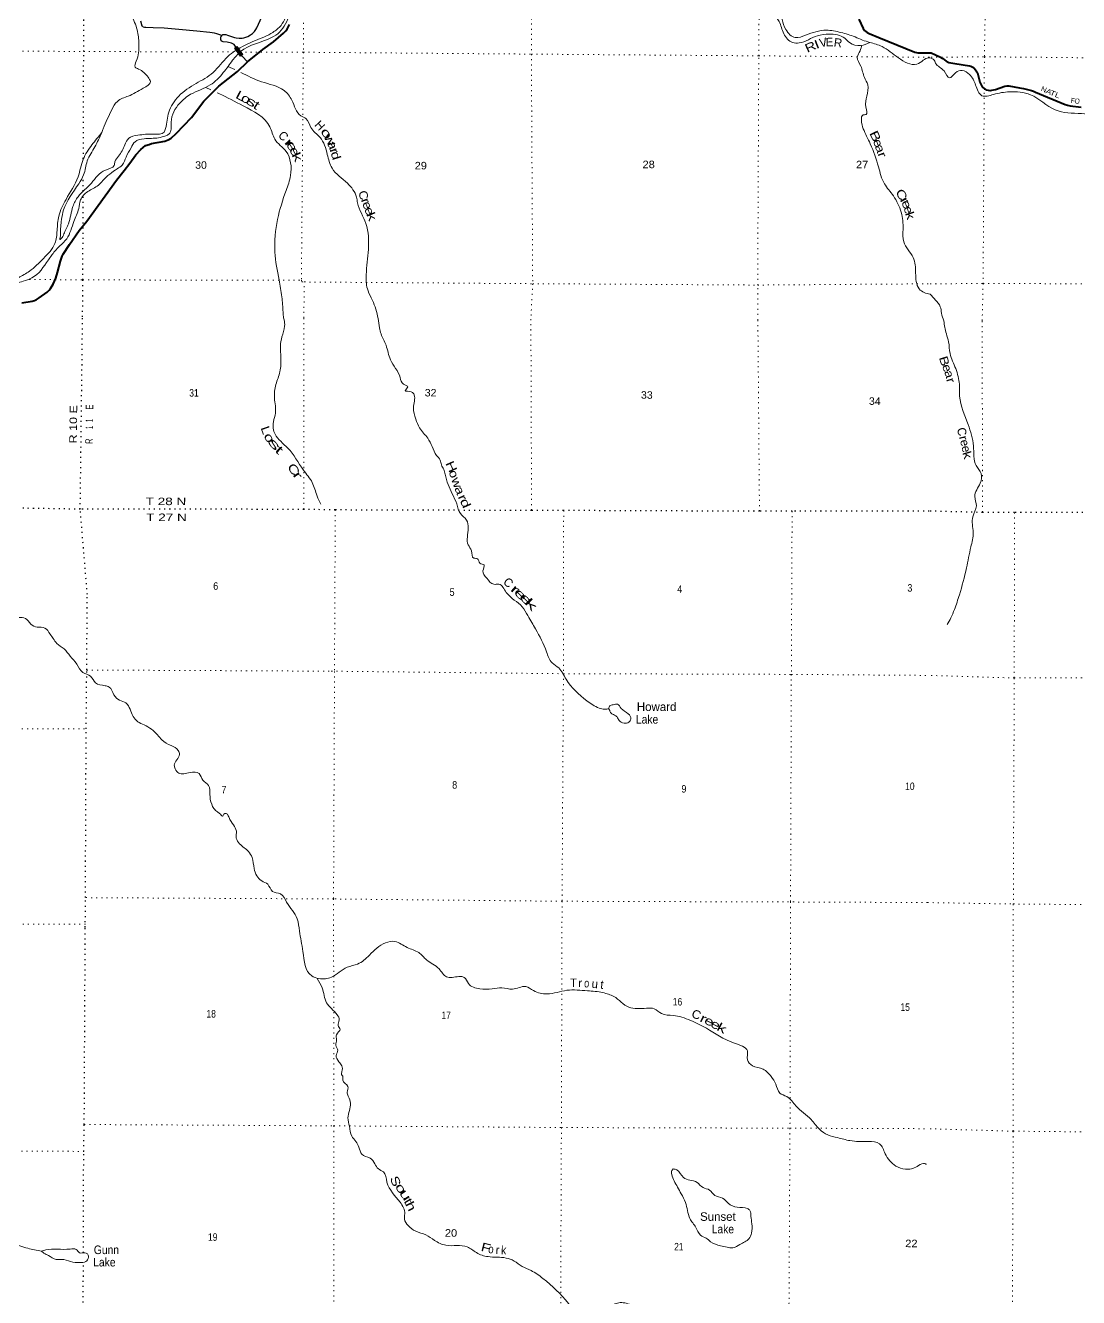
# Model space of a CAD drawing. Header units: feet. Extents: x -248627 to 3, y 0 to 184934.
# Drawn here: x -113798 to -89199, y 115034 to 144746 of the extents above; entities that cross this region are included whole.
import ezdxf
from ezdxf.enums import TextEntityAlignment as Align

# ---------------------------------------------------------------- set-up
doc = ezdxf.new("R2010")
doc.units = ezdxf.units.FT
doc.header["$LTSCALE"] = 80
doc.linetypes.add('DOTTED', pattern=[1.5, 0.3, -1.2])
for name, color, linetype, lineweight in [('26', 7, 'Continuous', 40), ('29', 7, 'Continuous', 25), ('31', 7, 'Continuous', 13), ('39', 7, 'Continuous', 13), ('41', 7, 'Continuous', 13), ('6', 7, 'DOTTED', 25), ('7', 7, 'DOTTED', 13)]:
    doc.layers.add(name, color=color, linetype=linetype, lineweight=lineweight)
doc.layers.add('27', color=7, linetype='Continuous')

msp = doc.modelspace()

# ---------------------------------------------------------------- linework, layer by layer
at = {"layer": '26'}
for points in [[(-113878.48, 138267.61), (-113644.04, 138304.91), (-113585.78, 138321.09), (-113546.14, 138339.75), (-113480.1, 138380.9), (-113293.68, 138515.36), (-113245.4, 138559.03), (-113212.76, 138601.02), (-113151.43, 138704.54), (-113088.03, 138840.13), (-113047.19, 138974.68), (-112975.27, 139240.92), (-112943.49, 139353.34), (-112917.97, 139404.24), (-112769.5, 139629.74), (-112539.78, 139955.85), (-112367.11, 140173.17), (-111667.95, 141131.26), (-111491.07, 141357.18), (-111363.18, 141527.71), (-111222.93, 141722.96), (-111104.07, 141851.73), (-110989.67, 141940), (-110908.24, 141968.36), (-110854.15, 141985.83), (-110544.89, 142042.99), (-110465.28, 142071), (-110395.34, 142112.99), (-110273.44, 142221.48), (-109920.29, 142597.52), (-109627.71, 142977.87), (-109278.75, 143323.63), (-108846.97, 143671.03), (-108607.62, 143896.12), (-108250.86, 144181.26), (-108003.62, 144363.91), (-107768.43, 144562.77), (-107716.64, 144616.04), (-107684, 144660.36), (-107630.17, 144764.09)], [(-94333.03, 144891.86), (-94232.61, 144676.84), (-94200.15, 144630.59), (-94169.84, 144602.6), (-94137.2, 144581.6), (-94089.77, 144557.04), (-93868.05, 144463.14), (-93021.4, 144122.03), (-92985.53, 144112.72), (-92955.22, 144109.22), (-92857.9, 144103.11), (-92642.71, 144102.13)], [(-92642.71, 144102.13), (-92441.16, 144008.64), (-92372.7, 143971.15), (-92289.69, 143913.65), (-92265.02, 143898.34), (-92244.46, 143888.09), (-92225.84, 143881.7), (-92086.28, 143856.55), (-91748.67, 143803.36), (-91715, 143793.31), (-91682.01, 143778.4), (-91653.28, 143762.43), (-91634.12, 143746.45), (-91602.72, 143708.11), (-91574.8, 143662.86), (-91562.81, 143638.9), (-91502.39, 143420.41), (-91485.65, 143372.67), (-91467.56, 143339.66), (-91447.34, 143313.03), (-91432.44, 143298.13), (-91397.03, 143268.38), (-91374.97, 143253.4), (-91354.75, 143243.81), (-91314.31, 143234.23), (-91269.61, 143229.97), (-91254.71, 143229.97), (-91222.25, 143234.69), (-91140.83, 143249.14), (-90920.53, 143323.68), (-90869.26, 143334.54), (-90850.29, 143335.4), (-90829.01, 143333.27), (-90575.84, 143291.79), (-90482.59, 143269.37), (-90298.48, 143222.52), (-90252.71, 143208.67), (-90202.42, 143189.94), (-89514.12, 142900.91), (-89454.47, 142881.42), (-89394.92, 142868.96), (-89140.95, 142834.48)]]:
    msp.add_lwpolyline(points, dxfattribs=at)
at = {"layer": '29'}
for points in [[(-109211.83, 144513.43), (-109329.23, 144551.13), (-109385.59, 144564.21), (-109489.94, 144580.35), (-109796.48, 144613.47), (-110211.62, 144652.73), (-110554.36, 144678.3), (-110814.65, 144687.96), (-110986.13, 144695.7), (-111017.75, 144699.31), (-111045.93, 144706.61), (-111059.5, 144718.1), (-111070.16, 144731.85), (-111106.12, 144843.72)], [(-108610.92, 143893.49), (-108732.8, 144026.95), (-108866.09, 144213.64), (-108907.62, 144279.81), (-108924.86, 144297.73), (-108953.54, 144317.38), (-108986.78, 144329.37), (-109085.2, 144353.71), (-109183.13, 144365.38), (-109212.35, 144379.99), (-109233.22, 144407.12), (-109237.4, 144440.52), (-109231.13, 144476), (-109218.61, 144498.96), (-109206.09, 144517.74), (-109189.39, 144530.27), (-109162.26, 144534.44), (-109118.43, 144530.27), (-109079.66, 144517.21), (-108915.97, 144463.48), (-108875.04, 144454.22), (-108807.44, 144448.87), (-108738.56, 144450.95), (-108699.31, 144456.48), (-108650.9, 144469.74), (-108600.81, 144490.61), (-108542.37, 144526.09), (-108495.16, 144559.14), (-108448.45, 144603.32), (-108415.06, 144651.32), (-108391.37, 144690.22), (-108278.87, 144944.33)]]:
    msp.add_lwpolyline(points, dxfattribs=at)
at = {"layer": '31'}
for p, q in [((-108855.88, 144254.02), (-108723.09, 144069.6)), ((-108723.09, 144069.6), (-108778.42, 144029.76))]:
    msp.add_line(p, q, dxfattribs=at)
msp.add_lwpolyline([(-108778.42, 144029.76), (-108911.21, 144214.18), (-108855.88, 144254.02)], dxfattribs=at)
msp.add_lwpolyline([(-108900.03, 144212.36), (-108857.69, 144242.84), (-108734.26, 144071.41), (-108776.6, 144040.93)], close=True, dxfattribs=at)
at = {"layer": '39'}
for p, q in [((-109067.04, 143786.09), (-108906.81, 143713.29)), ((-109584.85, 143294.2), (-109465.46, 143240.03))]:
    msp.add_line(p, q, dxfattribs=at)
for points in [[(-117241.73, 149256.11), (-116581.45, 149273.58), (-116285.22, 149096.66), (-116110.28, 148877.83), (-115886.52, 148767.85), (-115491.21, 148636.97), (-115232.49, 148724.77), (-115083.23, 148677.7), (-115037.48, 148467.48), (-114922.87, 148319.58), (-114614.21, 148243.59), (-114416.91, 148067.08), (-114288.54, 147808.05), (-114085.11, 147655.75), (-113804.95, 147505.15), (-113720.66, 147347.28), (-113426.11, 147277.4), (-113133.29, 147296.38), (-112903.91, 147051.08), (-112598.45, 146611.58), (-112501.99, 146471.84), (-112240.14, 146278.9), (-112168, 146110.99), (-111968.27, 146063.71), (-111781.02, 145903.4), (-111763.64, 145660.98), (-111581, 145324.99), (-111305.64, 144938.13), (-111177.52, 144600.34), (-111146.25, 144285.17), (-111208.03, 143911.81), (-111232.71, 143772.57), (-111156.14, 143727.82), (-110932.65, 143535.05), (-110878.45, 143437.89), (-111044.53, 143279.03), (-111396.44, 143094.69), (-111651.24, 142972.55), (-111781.09, 142777.19), (-111980.4, 142333.72), (-112013, 142245)], [(-94075.51, 144349.36), (-94289.24, 144276.19), (-94547.46, 144343.9), (-94660.63, 144447.87), (-95027.35, 144541.78), (-95298.02, 144504.52), (-95728.62, 144336.66), (-95880.02, 144345.36), (-96083.28, 144550.17), (-96193.39, 144839.42), (-96330.08, 145023.76), (-96499.2, 145171.88), (-96612.26, 145174.36), (-96790.07, 145132.69), (-96927.16, 145195.86), (-97042, 145273.07), (-97136.82, 145295.68), (-97306.15, 145377.16), (-97566.11, 145531.72), (-97862.67, 145605.64), (-98484.35, 145662.73), (-98712.5, 145663.68), (-99023.62, 145606.39), (-99186.85, 145701.98), (-99483.07, 145880.92), (-99988.99, 146143.53), (-100297.2, 146360.89), (-100380.12, 146318.82), (-100550.42, 146103.44), (-100698.31, 145948.54), (-101084.7, 145717.89), (-101361.52, 145654.41), (-101668.41, 145655.68), (-102055.62, 145794.6), (-102442.55, 146018.35), (-102847.88, 146169.46), (-103116.4, 146174.61), (-103310.38, 146128.96), (-103745.14, 145922.75), (-103874.34, 145929.34), (-104096.49, 146128.68), (-104428.47, 146268.88), (-104563.47, 146356.28), (-104896.64, 146347.56), (-105353.21, 146266.64), (-105612.11, 146122.3), (-105761.64, 146121.07), (-106008.81, 146095.05), (-106789.35, 146138.43), (-107106.25, 146108.27), (-107355.1, 145953.8), (-107505.22, 145734.29), (-107550.74, 145397.22), (-107620.6, 145023.9), (-107724.36, 144781.98), (-107862.29, 144588.68), (-108051.22, 144461.78), (-108773.22, 144136.43), (-108958.75, 143930.8), (-109175.72, 143642.91), (-109481.54, 143355.38), (-109938.55, 143137.14), (-110197.68, 142926.16), (-110395.02, 142483.63), (-110446.34, 142206.22), (-110521.16, 142170.18), (-110690.92, 142122.41), (-111026.16, 142099.56), (-111238.38, 142029.75), (-111331.71, 141890.79), (-111448.75, 141672.41), (-111535.48, 141485.87), (-111652.56, 141399.11), (-111986.36, 141124.05), (-112093.73, 141013.42), (-112342.55, 140865.01), (-112508.75, 140669.8), (-112553.83, 140468.03), (-112663.83, 140169.6), (-112834.75, 139764.38), (-112990.75, 139599.43), (-113112.31, 139470.68), (-113262.38, 139267.33), (-113645.34, 138848.85), (-113853.56, 138770.95), (-114009.17, 138727.16), (-114122.38, 138681.18), (-114310.53, 138566.84), (-114620.06, 138378.29), (-114772.04, 138207.25), (-114782.66, 138045.74), (-114810.8, 137949.99)], [(-112013, 142245), (-112177.63, 141910.44), (-112354.36, 141579.96), (-112438.19, 141259.21), (-112553.96, 141047.64), (-112905.25, 140435.15), (-112954.43, 140211.19), (-112979.71, 139890.19), (-112988.08, 139799.35), (-112996.33, 139744.86), (-112968.01, 139762.91), (-112901.01, 139875.73), (-112793.22, 140115.61), (-112688.94, 140519.08), (-112567.06, 140744.76), (-112257.11, 141064.59), (-111930.09, 141368.74), (-111726.28, 141477.19), (-111708.93, 141563.96), (-111622.21, 141689.76), (-111478.89, 141956.02), (-111385.52, 142109.12), (-111175.3, 142180.95), (-110795.63, 142207.66), (-110561.29, 142249.1), (-110524.66, 142337.81), (-110448.71, 142719.18), (-110217.32, 143093.86), (-109812.55, 143389.06), (-109411.94, 143647.92), (-109071.53, 144020.13), (-108899.48, 144150.69), (-108422.19, 144395.1), (-108018.7, 144583.25), (-107827.44, 144748.08), (-107678.86, 145113), (-107673.25, 145597.66), (-107554.95, 145964.72), (-107328.22, 146147.56), (-106945.46, 146264.23), (-106143.24, 146212.17), (-105805.01, 146199.16), (-105700.67, 146207.49), (-105403.34, 146371.86), (-104886.21, 146450.51), (-104486.52, 146424.62), (-104200.06, 146350.74), (-104033.11, 146154.16), (-103880.04, 146040.43), (-103708.22, 146102.33), (-103307.27, 146271.83), (-102851.96, 146267.49), (-102399.75, 146141.36), (-101855.52, 145858.4), (-101468.26, 145737.65), (-101290.88, 145762.11), (-101159.04, 145831.29), (-100766.6, 146059.9), (-100493.05, 146359.68), (-100373.71, 146427.85), (-100270.72, 146433.48), (-99992.6, 146276.83), (-99508.93, 145998.16), (-99361.8, 145918.79), (-99071.53, 145774.21), (-98696.14, 145728.23), (-98177.25, 145726.09), (-97709.06, 145653.48), (-97259.44, 145461.79), (-97005.52, 145315.33), (-96824.01, 145249.96), (-96636.1, 145293.61), (-96510.9, 145299.16), (-96216.76, 145102.05), (-96036.52, 144648.93), (-95815.03, 144462.23), (-95576.61, 144515.77), (-95089.63, 144634.93), (-94750.61, 144581.02), (-94419.82, 144476.66), (-94248.44, 144405.27), (-94077.67, 144348.62)], [(-94262.26, 144285.43), (-94301.75, 144155.07), (-94366.85, 144003.88), (-94286.76, 143795.54), (-94200.81, 143530.63), (-94122.62, 143358.65), (-94145.69, 143096.2), (-94164.71, 142833.75), (-94163.24, 142666.12), (-94233.94, 142656.31), (-94272.7, 142533.28), (-94226.91, 142333.16), (-94064.52, 141979.08), (-93872.44, 141441.09), (-93734.41, 141048.74), (-93525.34, 140767.16), (-93342.86, 140380.68), (-93297.7, 139988.71), (-93282.52, 139689.76), (-93061.61, 139325.34), (-93004.24, 138961.59), (-92918.63, 138591.66), (-92807.85, 138508.41), (-92665.96, 138468.78)], [(-94075.51, 144349.36), (-93788.59, 144251.91), (-93407.85, 143989.82), (-92976.24, 143844.66), (-92826.55, 143932.9), (-92705.21, 143990.96), (-92643.23, 143981.87)], [(-83945.38, 142395.02), (-84110.51, 142489.24), (-84254.87, 142623.41), (-84802.94, 142695.78), (-85337.03, 142745.86), (-85450.58, 142647.77), (-85684.11, 142389.07), (-86046.43, 142173.63), (-86315.01, 142114.94), (-86582.58, 142217.67), (-86823.7, 142356.54), (-87104.02, 142356.45), (-87477.71, 142258.13), (-87732.11, 142209.43), (-88150.36, 142401.98), (-88548.54, 142580.27), (-89132.71, 142685.17), (-89745.21, 142774.13), (-90321.77, 143127.18), (-90811.39, 143195.12), (-91186.87, 143133.13), (-91455.26, 143104.7), (-91602.93, 143353.91), (-91744.58, 143599.05), (-91915.39, 143695.06), (-92071.01, 143641.64), (-92212.92, 143521.55), (-92340.99, 143681.84), (-92537.48, 143862.78), (-92586.29, 143951.59), (-92643.23, 143981.87)], [(-108766.53, 143649.55), (-108286.01, 143431.23), (-107757.69, 143227.1), (-107574.69, 143000.15), (-107365.89, 142637.8), (-107244.97, 142568.64), (-107132.58, 142362.18), (-106915.28, 142129.04), (-106746.96, 141734.54), (-106636.97, 141410.97), (-106276.7, 141058.08), (-106065.75, 140738.13), (-106039.95, 140600.7), (-105847.68, 140119.26), (-105787.06, 139515.17), (-105837.45, 138921.65), (-105796.27, 138545.85), (-105692, 138325.29), (-105558.36, 137904.59)], [(-109322.6, 143175.22), (-109268.18, 143150.53), (-108713.87, 142867.53), (-108087.55, 142374.2), (-107973.38, 142091), (-107709.82, 141803.14), (-107604.64, 141243.3), (-107708.75, 140892.33), (-107908.81, 140216.62), (-107969.85, 139453.5), (-107875.05, 138802.82), (-107807.69, 138406.72), (-107780.58, 138051.17), (-107770.48, 137910.81)], [(-114939.5, 137950.77), (-114845.02, 138116.68), (-114781.77, 138320.39), (-114449.87, 138559.34), (-113960.3, 138852.17), (-113705.41, 139004.6), (-113377.34, 139306.17), (-113109.7, 139652.43), (-113058.23, 139957.16), (-113018.77, 140294.26), (-112849.93, 140681.31), (-112569.59, 141209.26), (-112449.13, 141618.73), (-112244.11, 141957.16), (-112013, 142245)], [(-92667.6, 138469.24), (-92541.8, 138331.89), (-92429.86, 138173.73), (-92400.52, 138028.24), (-92347.17, 137844.12)], [(-107771.96, 137915.44), (-107757.23, 137869.2), (-107743.18, 137721.8), (-107807.67, 137472.08), (-107839.65, 137252.38), (-107831.61, 136994.05), (-107852.41, 136659.25), (-107945.49, 136363.33), (-107982.33, 136040.77), (-107956.86, 135691.51), (-108004.85, 135488.07), (-107964.8, 135197.22), (-107835.03, 135032.81), (-107668.92, 134874.2), (-107305.97, 134361.01), (-107098.58, 134066.9), (-106986.11, 133755.33), (-106896.89, 133562.98)], [(-105558.36, 137904.59), (-105524.85, 137679.26), (-105492.18, 137541.65), (-105375.3, 137276.45), (-105271.1, 136938.72), (-105044.52, 136521.38), (-104965.09, 136365.42), (-104868.8, 136302.15), (-104925.93, 136217.83), (-104785.01, 136188.54), (-104717.03, 136115.39), (-104735.5, 135818.92), (-104679.13, 135552.16), (-104590.03, 135345.69), (-104402.39, 135104.18), (-104299.07, 134909.71), (-104193.83, 134703.12), (-104112, 134595.57), (-104082.65, 134482.36), (-104027.04, 134375), (-103995.67, 134261.78), (-103922.96, 134021.12), (-103829.87, 133808.57), (-103724.88, 133569.69), (-103637.95, 133343.06), (-103493.94, 133194.69), (-103455.09, 133006.75), (-103454.17, 132613.29), (-103382.69, 132473.53), (-103325.55, 132303.61), (-103238.96, 132288.85), (-103181.28, 132187.53), (-103086.82, 132148.49), (-103112.13, 132007.44), (-103022.72, 131839.3), (-102858.52, 131692.8), (-102739.52, 131695.96), (-102565.6, 131505), (-102193.2, 131167.28), (-102061.75, 130960.5), (-101882.72, 130650.45), (-101626.84, 130113.85), (-101495.78, 129856.62), (-101341.45, 129738.44), (-101168.1, 129474.85), (-100684.06, 128974.89), (-100399.07, 128803.28), (-100272.25, 128776.11), (-100169.32, 128787.45)], [(-92347.28, 137844.69), (-92286.7, 137544.17), (-92235.62, 137358.14), (-92199.38, 137081.39), (-92068.78, 136729.34), (-91982.73, 136363.45), (-91976.78, 136086.89), (-91779.91, 135423.58), (-91652.5, 134920.17), (-91591.36, 134465.64), (-91475.63, 134281.21), (-91495.55, 134055.28), (-91623.19, 133743.26), (-91584.44, 133529.05), (-91671.26, 133271.26), (-91659.94, 132905.86), (-91715.08, 132565.1), (-91817.83, 132075.3), (-91982.23, 131448.64), (-92097.99, 131104.24), (-92180.28, 130911.01), (-92266.33, 130752.11)], [(-120096.13, 133650.26), (-120033.18, 133458.73), (-119947.77, 133294.66), (-119979.47, 133111.28), (-119890.25, 132918.93), (-119774.25, 132797.01), (-119615.73, 132698.98), (-119494, 132536.65), (-119309.2, 132446.5), (-119108.15, 132370.35), (-118847.09, 132233.22), (-118613.54, 132187.1), (-118445.67, 132250.42), (-118319.12, 132188.95), (-118044.49, 131983.12), (-117804.81, 131947.03), (-117518.47, 131946.93), (-117343.52, 131885.09), (-117127.6, 131905.69), (-116897.11, 131982.67), (-116739.89, 131973.43), (-116216.05, 131917.08), (-115995.4, 132024.4), (-115867.31, 131902.38), (-115692.94, 131767.92), (-115536.48, 131663.85), (-115499.2, 131532.42), (-115372.54, 131485.07), (-115082.02, 131503.09), (-114915.12, 131443.34), (-114767.43, 131250.55), (-114576.68, 131146.23), (-114347.31, 131081.98), (-114186.93, 130963.76), (-113965.48, 130917.72), (-113800.29, 130896.32), (-113672.28, 130764.21), (-113523.61, 130694.51), (-113346.35, 130671), (-113220.43, 130528.82), (-113146.66, 130423.35), (-113066.86, 130313.8), (-112896.49, 130183.4), (-112750.61, 130016.86), (-112598.83, 129830.1), (-112455.21, 129631.29), (-112278.43, 129547.25), (-112160.69, 129391.01), (-111937.38, 129324.78), (-111840.85, 129291.78), (-111731.36, 129113.41), (-111597.28, 128983.27), (-111450.56, 128921.65), (-111354.91, 128777.68), (-111281.65, 128607.65), (-111173.73, 128483.76), (-111023.1, 128407.99), (-110712.39, 128173.64), (-110610.47, 128057.87), (-110395.74, 127927.14), (-110227.27, 127810.88), (-110201.79, 127717.87), (-110320.72, 127468.55), (-110299.21, 127383.65), (-110215.32, 127282.14), (-109953.03, 127300.37), (-109743.55, 127270.56), (-109651.98, 127120.57), (-109519.87, 126996.51), (-109487.4, 126768.26), (-109479.99, 126670.5)], [(-100169.32, 128787.45), (-100150.63, 128855.91), (-100069.8, 128877.51), (-99970.88, 128890.9), (-99882.91, 128795.41), (-99716.54, 128669.08), (-99659.04, 128545.57), (-99703.98, 128473.26), (-99815.05, 128451.89), (-99929.51, 128513.27), (-99979.28, 128594.35), (-100041.44, 128639.2), (-100117.72, 128682.14), (-100151.48, 128748.98), (-100169.32, 128787.45)], [(-109479.99, 126670.5), (-109395.1, 126454.82), (-109315.07, 126375.53), (-109242.91, 126320.52), (-109186.81, 126275.71), (-109166.24, 126326), (-109109.66, 126341.73), (-109081.59, 126321.34), (-109041.87, 126244.37), (-108940.39, 126072.11), (-108870.93, 125930.35), (-108872.24, 125764.9), (-108794.64, 125633.17), (-108588.39, 125450.04), (-108504.79, 125312.22), (-108454.42, 125051.55), (-108279.23, 124765.75), (-108138.7, 124686.01), (-108029.1, 124521.76), (-107840.04, 124459.82), (-107696.36, 124269.09), (-107451.41, 123879.86), (-107397.2, 123594.96), (-107316.29, 123116.15), (-107111.09, 122545.62), (-106942.2, 122483.83), (-106651.57, 122515.97), (-106282.72, 122749.31), (-106038.13, 122824.17), (-105764.26, 123031.98), (-105390.94, 123319.77), (-105168.89, 123350.4), (-104883.65, 123211.08), (-104612.36, 123092.04), (-104426.18, 122921.16), (-104137.45, 122713.21), (-103961.48, 122526.27), (-103673.07, 122532.2), (-103552.23, 122513.14), (-103450.53, 122369.13), (-103187.36, 122244.09), (-102894.95, 122245.95), (-102670.92, 122270.52), (-102423.16, 122236.4), (-102110.13, 122296.62), (-101931.39, 122204.5), (-101611.39, 122125.45), (-101150.96, 122210.81), (-100671.12, 122199.18), (-100310.49, 122158.16), (-100177.73, 122116.82), (-100057.13, 122067.5), (-99882.76, 121933.03), (-99706.23, 121816.71), (-99289, 121793.43), (-99113.67, 121780.03), (-98937.12, 121665.72), (-98669.26, 121623.38), (-98264.86, 121507.38), (-97893.27, 121323.02), (-97238.64, 120975.15), (-96935.58, 120795.33), (-96931.15, 120589.49), (-96817.34, 120447.4), (-96569.95, 120366.87), (-96377.73, 120193.94), (-96270.22, 120019.61), (-96177.09, 119811.09), (-96014.42, 119727.16), (-95800.36, 119511.68), (-95441.95, 119190.22), (-95254.13, 118970.91), (-95053.58, 118832.21), (-94830.24, 118770.02), (-94538.41, 118699.25), (-94111.08, 118677.92), (-93847.34, 118625.51), (-93716.07, 118394.52), (-93464.28, 118106.13), (-93245.07, 118031.86), (-92970.33, 118094.39), (-92824.57, 118165.94), (-92776.47, 118159.39), (-92750.13, 118146.99)], [(-106982.51, 122486.15), (-106867.28, 122267.37), (-106765.16, 121921.58), (-106517.33, 121641.29), (-106467.88, 121519.86), (-106493.14, 121384.86), (-106449.44, 121301.8), (-106533.15, 121171.27), (-106530.01, 121058.25), (-106547.18, 120927.23), (-106501.73, 120809.86), (-106536.95, 120691.07), (-106477.62, 120543.34), (-106405.81, 120443.93), (-106404.82, 120314.79), (-106413.46, 120242.22), (-106385.55, 120201.65), (-106386.27, 120110.86), (-106264.43, 119962.66), (-106283.63, 119829.63), (-106256.16, 119734.59), (-106207.02, 119572.81), (-106264.16, 119232.23), (-106231.45, 119034.25), (-106176.83, 118801.8), (-106079, 118677.99), (-106009.43, 118550.36), (-105942.21, 118380.37), (-105749.33, 118292.17), (-105637.45, 118160.19), (-105553.7, 118040.52), (-105437.31, 117969.03), (-105354.51, 117730.32), (-105045.67, 117259.91), (-104936.91, 116988.72), (-104945.98, 116861.67), (-104860.39, 116719.79), (-104682, 116583.28), (-104444.74, 116496.77), (-104242.08, 116370.17), (-103974.79, 116255.19), (-103479.02, 116219.22), (-103264.32, 116084.46), (-102992.84, 115989.63), (-102569.63, 115958.24), (-102380.63, 115888.23), (-102194.11, 115759.73), (-101987.17, 115663.35), (-101710.35, 115479.7), (-101110.05, 114892.11), (-100921.85, 114721.23), (-100686, 114711.4), (-100492.91, 114649.44), (-100158.86, 114816.45), (-99903.98, 114917.46), (-99622.19, 114852.82), (-99317.04, 114681.06), (-99213.13, 114561.24), (-99201.22, 114282.71), (-99290.71, 113930.26)], [(-98665.35, 118039.82), (-98580.84, 118017), (-98429, 117838.31), (-98280.26, 117776.67), (-98111.29, 117724.97), (-97971.1, 117602.86), (-97818.3, 117545.23), (-97696.27, 117421.24), (-97513.3, 117355.32), (-97385.16, 117239.35), (-97170.14, 117144.94), (-96930.43, 117112.89), (-96878.34, 117070.13), (-96853.23, 116930.72), (-96828.37, 116759.03), (-96838.16, 116541.19), (-96897.69, 116408.46), (-97110.48, 116274.85), (-97274.44, 116195.35), (-97409.43, 116210.48), (-97560.39, 116245.9), (-97793.57, 116338.43), (-97897.76, 116421.93), (-98026.29, 116489.47), (-98137.75, 116673.92), (-98279.3, 116878.76), (-98334.26, 117068.84), (-98383.2, 117254.83), (-98480.39, 117459.35), (-98645.37, 117761.22), (-98700.7, 117904.89), (-98701.96, 117999.73), (-98665.35, 118039.82)], [(-123675.59, 116991.92), (-123378.92, 116845.18), (-122994.59, 116741.44), (-122544.28, 116566.59), (-122129.76, 116454.55), (-121565.56, 116401.94), (-121111.33, 116467.17), (-120875.1, 116505.77), (-120580.99, 116467.26), (-120327.25, 116425.03), (-120158.51, 116343.06), (-119171.19, 116246.95), (-118973.6, 116243.47), (-118840.92, 116192.04), (-118649.14, 116218.86), (-118453.83, 116181.09), (-117981.65, 116221.98), (-117701.49, 116205.77), (-117506.39, 116141.77), (-117320.37, 116204.96), (-117067.37, 116324.15), (-116589.07, 116373.06), (-116225.96, 116390.54), (-115930, 116331.85), (-115178.56, 116241.52), (-114726.8, 116250.27), (-114532.94, 116285.15), (-114354.83, 116368.58), (-114109.24, 116314.29), (-113745.27, 116186.49), (-113420.53, 116117.29)], [(-113420.53, 116117.29), (-113322.12, 116147.03), (-112755.32, 116167.03), (-112614.24, 116157.91), (-112532.17, 116080.63), (-112409.18, 116079.72), (-112350.88, 116057.09), (-112325.29, 115978.21), (-112390.64, 115873.77), (-112523.91, 115850.54), (-112741.51, 115874.36), (-112960.89, 115926.43), (-113083.91, 115925.32), (-113260.63, 116017.43), (-113365.07, 116070.67), (-113420.53, 116117.29)]]:
    msp.add_spline(points, degree=3, dxfattribs=at)
at = {"layer": '6'}
msp.add_line((-112448.76, 140872.01), (-112447.44, 141236.43), dxfattribs=at)
for points in [[(-112446.01, 141629), (-112436.9, 144137.01), (-112414.07, 146962)], [(-112462.82, 137938.35), (-112456.28, 138801.53), (-112449.17, 140759.25)], [(-112443.77, 116081.59), (-112436.81, 118448.76), (-112423.78, 119076.19), (-112400.19, 123680.88), (-112395.98, 124374.6), (-112378.92, 128315.15), (-112366.02, 129691.16), (-112352.05, 131456.59), (-112517.78, 133447.33), (-112462.82, 137938.35)], [(-92686.87, 133401.44), (-95890.09, 133402.56), (-96652.37, 133398.14), (-101225.64, 133415.95), (-101975.78, 133415.46), (-106561.19, 133429.33), (-107293.07, 133442.84), (-112517.78, 133447.33), (-117820.48, 133535.12), (-121616.25, 133605.06)], [(-80787.76, 133348.14), (-85382.77, 133365.78), (-86095.74, 133370.39), (-90696.92, 133371.93), (-91442.26, 133370.7), (-92686.87, 133401.44)], [(-112482.2, 103287.75), (-112474.41, 107833.64), (-112473.52, 108457.12), (-112460.65, 113142.25), (-112450.34, 113841.98), (-112444.43, 115851.74)]]:
    msp.add_lwpolyline(points, dxfattribs=at)
at = {"layer": '7'}
for p, q in [((-107295.12, 137913.05), (-107283.63, 138753.93)), ((-101949.43, 138713.75), (-101991.88, 137888.34)), ((-96689.78, 137864.87), (-96693.95, 138681.96)), ((-107295.12, 137913.05), (-107293.07, 133442.84)), ((-101991.88, 137888.34), (-101975.78, 133415.46)), ((-96689.78, 137864.87), (-96652.37, 133398.14)), ((-91450.48, 137842.94), (-91442.26, 133370.7)), ((-116280.98, 128314.48), (-112378.92, 128315.15))]:
    msp.add_line(p, q, dxfattribs=at)
for points in [[(-117565.73, 165718.51), (-117603.1, 160439.65), (-117606.93, 159882.28), (-117654.64, 155148.74), (-117660.41, 154615.61), (-117730.89, 149708.48), (-117722.35, 149229.82), (-117760.29, 144395.26), (-117767.07, 144173.14), (-117704.49, 144170.86), (-112436.9, 144137.01), (-108938.02, 144125.33)], [(-91286.32, 165618.68), (-91285.39, 159958.62), (-91280.25, 154651.64), (-91303.42, 149330.74), (-91399.16, 144014.37), (-91428.23, 138717.72), (-91450.48, 137842.94)], [(-107295.38, 146005.02), (-107306.55, 144119.88), (-107351.97, 138796.6)], [(-101969.91, 145750.2), (-101980.45, 144075.69), (-101949.43, 138713.75)], [(-96693.95, 138681.96), (-96668.46, 144035.59), (-96661.38, 145161.29)], [(-108777.58, 144124.79), (-107306.55, 144119.88), (-101980.45, 144075.69), (-96668.46, 144035.59), (-92643.13, 144000.99)], [(-92643.13, 144000.99), (-91399.16, 144014.37), (-86097.77, 143961.8), (-80773.88, 143959.52), (-80019.19, 143964.87)], [(-113706.92, 138813.38), (-112456.28, 138801.53), (-107351.97, 138796.6)], [(-107351.97, 138796.6), (-107344.19, 138758.22), (-107283.63, 138753.93), (-101949.43, 138713.75), (-96693.95, 138681.96), (-92664.95, 138711.39)], [(-92664.95, 138711.39), (-91428.23, 138717.72), (-86106.42, 138705.36), (-80782.48, 138711.16)], [(-106561.19, 133429.33), (-106578.91, 129660.3), (-106600.81, 124343.68), (-106592.32, 119045), (-106597.92, 113748.44), (-106625.87, 108431.87), (-106667.05, 103226.37)], [(-101225.64, 133415.95), (-101231.6, 129604.46), (-101263.56, 124289.93), (-101279.16, 119005.55), (-101300.89, 113709.11), (-101312.58, 108408.56), (-101343.91, 103174.74)], [(-95890.09, 133402.56), (-95908.17, 129589.14), (-95926, 124276.53), (-95939.59, 118990.12), (-95969.52, 113677.6), (-95991.31, 108375.1), (-96029.13, 103084.84)], [(-90696.92, 133371.93), (-90700.47, 129504.69), (-90722.97, 124226.71), (-90725.49, 118920.35), (-90750.3, 113604.04), (-90734.68, 108293.52), (-90790.32, 103041.2)], [(-112366.02, 129691.16), (-106653.19, 129663.64), (-101231.6, 129604.46), (-95908.17, 129589.14), (-92702.7, 129564.99)], [(-61801.95, 129439.82), (-63932.17, 129418.17), (-69219.79, 129460.48), (-74545.82, 129499), (-80039.98, 129474.02), (-85398.34, 129510.73), (-90700.47, 129504.69), (-92702.7, 129564.99)], [(-92724.59, 124259.44), (-95851.72, 124273.19), (-101263.56, 124289.93), (-106600.81, 124343.68), (-112395.98, 124374.6)], [(-92724.59, 124259.44), (-90722.97, 124226.71), (-85399.04, 124178.11), (-80048.56, 124167.69), (-74560.67, 124164.45), (-69240.41, 124164.32), (-63944.63, 124132.05), (-61816.56, 124129.86)], [(-112396.85, 123755.16), (-117726.41, 123760.43), (-122955.61, 123785.13)], [(-112423.78, 119076.19), (-106592.32, 119045), (-101279.16, 119005.55), (-95939.59, 118990.12), (-92746.39, 118978.03)], [(-61831.11, 118843.34), (-63938.93, 118843.8), (-69213.02, 118807.3), (-74557.52, 118807.59), (-80063.43, 118831.13), (-85421.79, 118867.84), (-90725.49, 118920.35), (-92746.39, 118978.03)], [(-123049.35, 118485.19), (-117731.98, 118467.9), (-112436.81, 118448.76)]]:
    msp.add_lwpolyline(points, dxfattribs=at)

# ---------------------------------------------------------------- texts
at = {"layer": '27'}
for s, rotation, width, p in [('N', 337.222, 1.1, (-90032.05, 143198.36)), ('A', 337.222, 1.2, (-89918.16, 143144.34)), ('T', 337.222, 1.35, (-89823.94, 143106.9)), ('L', 337.222, 1.3, (-89713.02, 143060.34)), ('F', 350.887, 0.9, (-89339.16, 142931.03)), ('O', 352.269, 0.75, (-89236.62, 142918.7))]:
    msp.add_text(s, height=120, rotation=rotation, dxfattribs=dict(at, width=width)).set_placement(p, align=Align.CENTER)
at = {"layer": '41'}
for s, rotation, width, p in [('I', 21.234, 1.45, (-95278.26, 144212.86)), ('R', 24.329, 1.3, (-95421.97, 144155.78)), ('L', 331.899, 1.5, (-108813.79, 143011.57)), ('o', 331.899, 1.4, (-108693.63, 142947.42)), ('s', 330.601, 1.7, (-108567.14, 142876.69)), ('t', 327.168, 1.5, (-108451.71, 142800.7)), ('o', 306.741, 1.7, (-106845.12, 142167.97)), ('r', 312.201, 2.15, (-107705.88, 141938.1)), ('w', 301.711, 1.55, (-106767.7, 142026.08)), ('a', 292.951, 1.35, (-106721.48, 141914.82)), ('B', 295.67, 1.45, (-94035.18, 142115.79)), ('e', 289.691, 1.2, (-93975.7, 141968.31)), ('e', 305.385, 1.65, (-107653.29, 141864.92)), ('e', 298.385, 1.45, (-107596.24, 141758.38)), ('k', 295.475, 1.55, (-107538.9, 141631.27)), ('r', 291.312, 1.4, (-106672.24, 141786.06)), ('d', 287.604, 1.35, (-106643.48, 141677.39)), ('a', 289.691, 1.3, (-93928.74, 141837.1)), ('r', 289.605, 1.35, (-93876.45, 141694.27)), ('C', 289.923, 1.1, (-105995.95, 140747.82)), ('C', 300.121, 1.35, (-93420, 140745)), ('r', 290.342, 1.35, (-105944.4, 140617.71)), ('e', 290.804, 1.2, (-105904.06, 140510.97)), ('r', 300.121, 1.65, (-93344.14, 140614.25)), ('e', 294.355, 1.3, (-93306.35, 140526.79)), ('e', 292.703, 1.25, (-105853.98, 140373.24)), ('k', 292.172, 1.45, (-105803.72, 140246.07)), ('e', 288.589, 1.15, (-93263.8, 140405.62)), ('k', 288.273, 1.3, (-93226.95, 140274.14)), ('B', 287.619, 1.3, (-92428.33, 136877.26)), ('e', 289.316, 1.2, (-92362.23, 136713.07)), ('a', 287.019, 1.2, (-92314.32, 136574.28)), ('r', 287.019, 1.25, (-92276.52, 136428.4)), ('L', 289.056, 1.25, (-108275.86, 135261.09)), ('o', 301.09, 1.5, (-108186.37, 135065.65)), ('s', 311.439, 2.2, (-108057.37, 134901.49)), ('t', 316.718, 1.95, (-107937.07, 134760.05)), ('r', 284.523, 1.2, (-91981.68, 135085.92)), ('e', 283.883, 1.05, (-91950.79, 134974.16)), ('e', 283.883, 1.05, (-91919.05, 134831.69)), ('k', 286.875, 1.3, (-91892.01, 134683.98)), ('C', 305.236, 1.45, (-107614.7, 134320.51)), ('r', 305.247, 1.85, (-107517.67, 134182.49)), ('H', 294.23, 1.35, (-103939.07, 134400.88)), ('o', 290.003, 1.2, (-103885.25, 134237.95)), ('w', 289.812, 1.25, (-103815.79, 134034.37)), ('a', 290.776, 1.3, (-103747.45, 133851.4)), ('r', 293.65, 1.45, (-103676.02, 133681.45)), ('d', 293.727, 1.5, (-103610.77, 133546.88)), ('r', 319.547, 2.05, (-102419.01, 131501.5)), ('e', 315.026, 2.05, (-102301.91, 131386.61)), ('e', 315.367, 2.05, (-102174.46, 131276.15)), ('k', 312.835, 2.2, (-102062.05, 131157.32)), ('o', 356.12, 0.8, (-100694.03, 122277.6)), ('C', 339.798, 1.1, (-98159.08, 121552.21)), ('r', 334.31, 1.5, (-98004.54, 121464.52)), ('e', 332.78, 1.4, (-97869.81, 121403.3)), ('e', 332.125, 1.4, (-97723.02, 121322.47)), ('k', 332.094, 1.6, (-97577.52, 121239.83)), ('S', 292.425, 1.35, (-105245.41, 117714.38)), ('o', 303.615, 1.6, (-105109.69, 117529.35)), ('u', 303.08, 1.75, (-105006.73, 117375.75)), ('t', 299.847, 1.4, (-104942.89, 117240.29)), ('h', 296.235, 1.45, (-104883.48, 117121.81)), ('F', 346.008, 1.4, (-103064.27, 116102.82)), ('o', 353.601, 0.85, (-102933.99, 116068.6)), ('k', 358.332, 0.9, (-102630.12, 116044.75))]:
    msp.add_text(s, height=200, rotation=rotation, dxfattribs=dict(at, width=width)).set_placement(p, align=Align.CENTER)
for s, rotation, p in [('V', 12.187, (-95142.69, 144251.62)), ('E', 1.677, (-95014.84, 144257.18)), ('R', 352.42, (-94829.49, 144242.74)), ('H', 312.767, (-106994.16, 142342.26)), ('C', 314.918, (-107843, 142093.8)), ('C', 284.523, (-92019.59, 135232.26)), ('C', 317.959, (-102584.19, 131660.37)), ('T', 359.797, (-100996.2, 122285.59)), ('r', 357.628, (-100843.38, 122285.06)), ('u', 354.576, (-100506.66, 122262.78)), ('t', 353.434, (-100340.97, 122245.87)), ('r', 356.682, (-102775.36, 116047.83))]:
    msp.add_text(s, height=200, rotation=rotation, dxfattribs=at).set_placement(p, align=Align.CENTER)
at = {"layer": '41', "width": 0.9}
for s, p in [('Lake', (-99538.36, 128438.82)), ('Lake', (-97768.37, 116533.92)), ('Gunn', (-112200.48, 116049.53)), ('Lake', (-112214.49, 115761.08))]:
    msp.add_text(s, height=200, dxfattribs=at).set_placement(p)
at = {"layer": '41'}
for s, p in [('Howard', (-99515.95, 128732.87)), ('Sunset', (-98039.48, 116826.12))]:
    msp.add_text(s, height=200, dxfattribs=at).set_placement(p)
at = {"layer": '6'}
for s, rotation, width, p in [('R 10 E', 89.299, 1.25, (-112599, 134982.18)), ('E', 89.299, 0.75, (-112214.39, 135769.41)), ('1', 89.299, 0.45, (-112217.87, 135481.44)), ('1', 89.299, 0.45, (-112219.83, 135321)), ('R', 89.299, 0.7, (-112226.22, 134973.51)), ('T 28 N', 359.951, 1.35, (-110989.34, 133542.19)), ('T 27 N', 359.951, 1.35, (-110977.34, 133171.25))]:
    msp.add_text(s, height=175, rotation=rotation, dxfattribs=dict(at, width=width)).set_placement(p)
at = {"layer": '7'}
for s, width, p in [('30', 1.05, (-109833.16, 141397.9)), ('29', 1.1, (-104705.83, 141384.03)), ('28', 1.1, (-99383.74, 141412.02)), ('27', 1.1, (-94397.05, 141409.16))]:
    msp.add_text(s, height=175, dxfattribs=dict(at, width=width)).set_placement(p)
for s, width, p in [('31', 0.85, (-109972.32, 136077.74)), ('32', 1.05, (-104471.28, 136081.28)), ('33', 1.05, (-99420.9, 136027.94)), ('34', 1.05, (-94096.5, 135884.94)), ('6', 0.9, (-109412.87, 131565.41)), ('4', 0.9, (-98575.04, 131493.53)), ('3', 0.9, (-93198.83, 131522.21)), ('5', 0.9, (-103891.08, 131424.04)), ('7', 0.9, (-109220.47, 126807.94)), ('8', 0.9, (-103831.4, 126920.68)), ('9', 0.9, (-98475.67, 126828.76)), ('10', 0.85, (-93250.83, 126889.24)), ('16', 0.85, (-98678.06, 121856.6)), ('15', 0.85, (-93360.76, 121731.41)), ('18', 0.85, (-109570.83, 121575.18)), ('17', 0.85, (-104082.76, 121538.97)), ('19', 0.85, (-109534.72, 116361.21)), ('20', 1.1, (-104001.04, 116457.21)), ('21', 0.85, (-98647.08, 116136.09)), ('22', 1.1, (-93247.37, 116211.86))]:
    msp.add_text(s, height=175, rotation=359.575, dxfattribs=dict(at, width=width)).set_placement(p)

doc.saveas('drawing.dxf')
